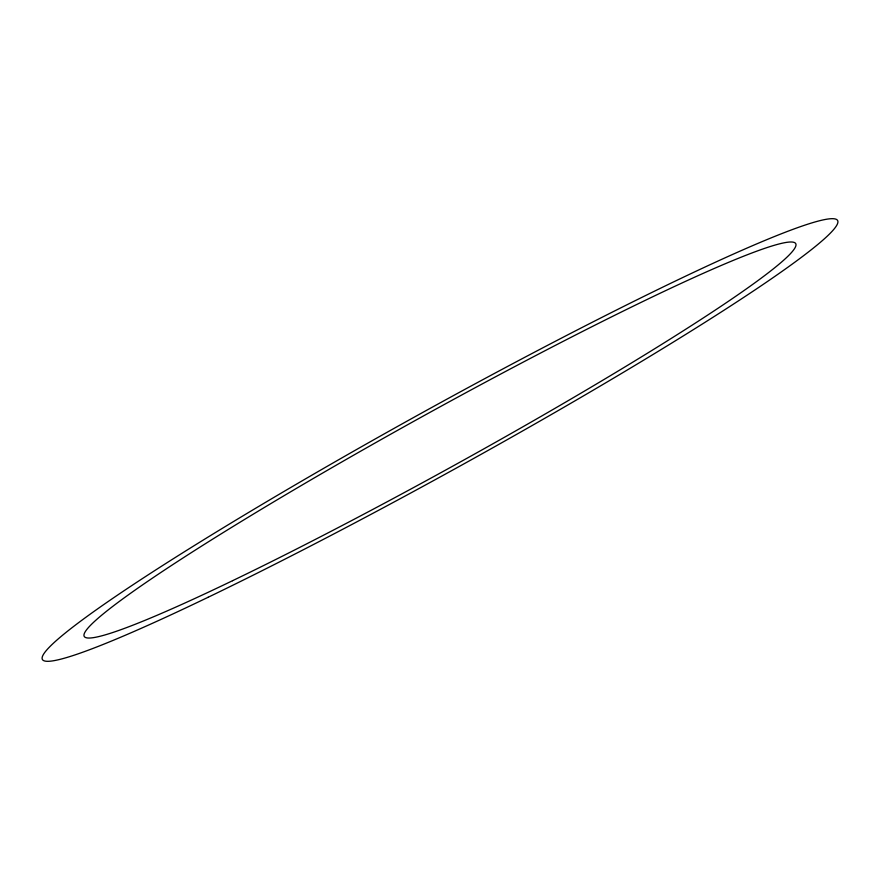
<?xml version="1.0" encoding="UTF-8"?>
<svg xmlns="http://www.w3.org/2000/svg" width="880" height="880" viewBox="0 0 880 880"><rect width="100%" height="100%" fill="white"/><g stroke="black" fill="none" stroke-linecap="round" stroke-linejoin="round"><path stroke-width="1.32" d="M208.131 597.267A454.179 32.472 -28.9 0 0 836 226.49A454.179 32.472 -28.9 0 0 275.869 496.243A454.179 32.472 -28.9 0 0 208.131 597.267M232.562 580.701A406.329 29.051 -28.9 0 0 794.277 248.985A406.329 29.051 -28.9 0 0 293.161 490.314A406.329 29.051 -28.9 0 0 232.562 580.701"/></g></svg>
